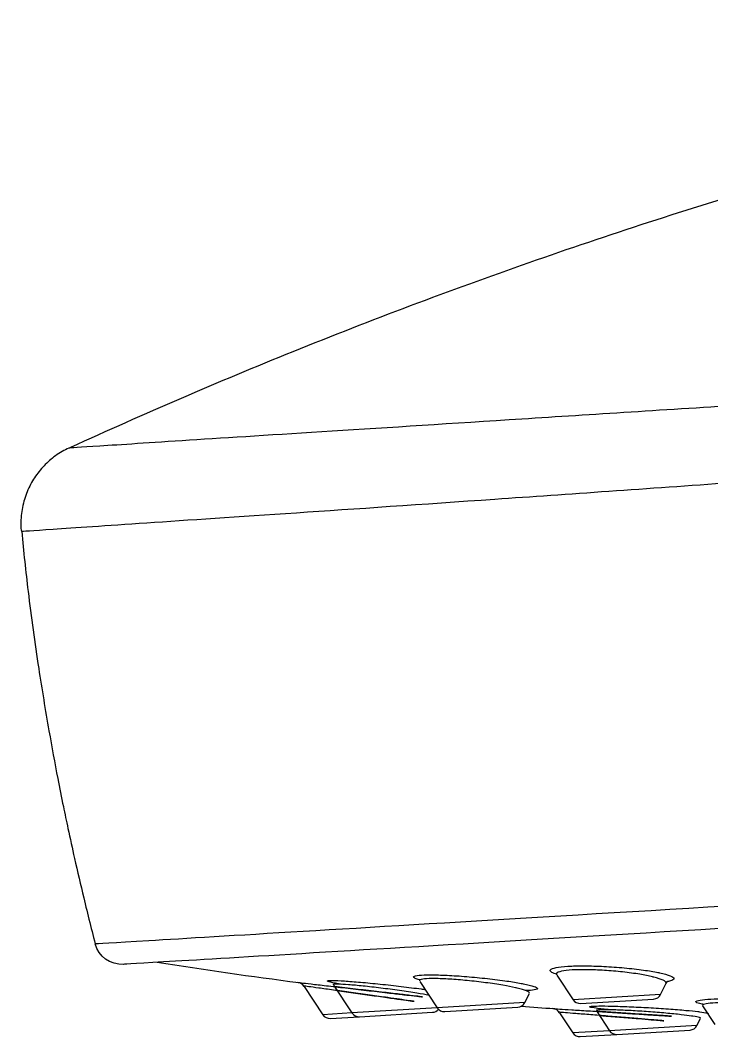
# Model space of a CAD drawing. Extents: x -13271 to -12677, y -11108 to -10688.
# Drawn here: x -13076.85 to -13051.81, y -10781.81 to -10745.03 of the extents above; entities that cross this region are included whole.
import ezdxf

# ---------------------------------------------------------------- set-up
doc = ezdxf.new("R2010")
doc.units = 0
doc.header["$LTSCALE"] = 7
doc.layers.add('41', color=7, linetype='CONTINUOUS')

msp = doc.modelspace()

# ---------------------------------------------------------------- linework, layer by layer
at = {"layer": '41', "color": 7, "linetype": 'Continuous'}
for p, q in [((-13057.41497, -10779.58247), (-13056.82875, -10780.47054)), ((-13066.56864, -10779.98885), (-13065.89219, -10781.01361)), ((-13065.50175, -10779.94458), (-13064.83778, -10780.95044)), ((-13062.37933, -10779.80639), (-13061.74641, -10780.7652)), ((-13053.66123, -10780.28075), (-13053.46782, -10779.89404)), ((-13058.57888, -10780.57541), (-13058.41214, -10780.242)), ((-13056.56044, -10780.60474), (-13053.9116, -10780.44602)), ((-13061.47809, -10780.8994), (-13058.82926, -10780.74068)), ((-13055.98744, -10780.87376), (-13055.51214, -10781.59381)), ((-13052.14216, -10780.69353), (-13051.69872, -10781.36531)), ((-13065.62387, -10781.14781), (-13064.56943, -10781.08462)), ((-13064.56946, -10781.08463), (-13061.92062, -10780.92591)), ((-13057.31989, -10780.94091), (-13056.83652, -10781.67316)), ((-13052.34461, -10781.40401), (-13052.2158, -10781.14646)), ((-13055.24382, -10781.728), (-13052.59498, -10781.56928)), ((-13056.56821, -10781.80735), (-13055.24379, -10781.728))]:
    msp.add_line(p, q, dxfattribs=at)
at = {"layer": '41', "color": 3, "linetype": 'Continuous'}
for p, q in [((-13053.66123, -10780.28075), (-13056.82875, -10780.47054)), ((-13061.74643, -10780.7652), (-13064.83778, -10780.95044)), ((-13058.57888, -10780.57541), (-13061.74641, -10780.7652)), ((-13064.83788, -10780.95044), (-13065.89219, -10781.01361)), ((-13055.51218, -10781.59381), (-13056.83652, -10781.67316)), ((-13052.34461, -10781.40401), (-13055.51214, -10781.59381))]:
    msp.add_line(p, q, dxfattribs=at)
at = {"layer": '41', "color": 7, "linetype": 'Continuous', "extrusion": (-0.000153204, -9.17984e-06, -1)}
msp.add_arc((13073.16765, -10778.19371, 2.09572), 1, 266.570454, 345.393209, dxfattribs=at)
at = {"layer": '41', "color": 7, "linetype": 'Continuous'}
for centre, radius, start, end in [((-13043.9421, -10602.523), 178.78726, 261.006041, 262.666182), ((-13056.57838, -10780.30527), 0.3, 213.429, 273.429), ((-13053.92954, -10780.14656), 0.3, 273.429, 333.429), ((-13061.93857, -10780.62645), 0.3, 273.429, 321.064329), ((-13061.49604, -10780.59993), 0.3, 213.429, 273.429), ((-13058.8472, -10780.44122), 0.3, 273.429, 333.429), ((-13043.9421, -10602.523), 178.78726, 265.26638, 265.643523), ((-13065.64181, -10780.84834), 0.3, 213.429, 273.429), ((-13064.58741, -10780.78516), 0.3, 213.429, 273.429), ((-13055.26177, -10781.42853), 0.3, 213.429, 273.429), ((-13052.61293, -10781.26982), 0.3, 273.429, 333.429), ((-13056.58615, -10781.50789), 0.3, 213.429, 273.429)]:
    msp.add_arc(centre, radius, start, end, dxfattribs=at)
at = {"layer": '41', "color": 7, "linetype": 'Continuous', "extrusion": (0.000951371, -0.000110819, 1)}
msp.add_arc((-13066.82106, -10780.14337, -11.20541), 0.3, 30.91243, 83.329697, dxfattribs=at)
at = {"layer": '41', "color": 7, "linetype": 'Continuous', "extrusion": (0.00056881, 3.40825e-05, 1)}
msp.add_arc((-13057.57872, -10781.08991, -7.78108), 0.3, 29.817037, 86.252745, dxfattribs=at)
at = {"layer": '41', "color": 7, "linetype": 'Continuous'}
for points, knots in [([(-13023.38075, -10745.03317), (-13026.28088, -10745.47931), (-13032.16345, -10746.52082), (-13040.96475, -10748.50691), (-13049.77158, -10750.92274), (-13058.45723, -10753.74338), (-13066.89401, -10756.91673), (-13072.37322, -10759.27537), (-13075.03353, -10760.49238)], [0, 0, 0, 0, 0.16263823, 0.33143989, 0.50024289, 0.66904591, 0.83784757, 1, 1, 1, 1]), ([(-13075.03373, -10760.49312), (-13075.11491, -10760.52505), (-13075.365, -10760.63824), (-13075.7432, -10760.90374), (-13076.139, -10761.29548), (-13076.45831, -10761.76033), (-13076.69499, -10762.29298), (-13076.81385, -10762.87736), (-13076.84706, -10763.30232), (-13076.80502, -10763.51634), (-13076.80167, -10763.53229)], [0, 0, 0, 0, 0.06917775, 0.21929536, 0.36504276, 0.5115532, 0.66674116, 0.82598481, 0.98701631, 1, 1, 1, 1]), ([(-13076.79398, -10763.53018), (-13076.72688, -10764.25301), (-13076.55167, -10765.90799), (-13076.21503, -10768.31195), (-13075.84563, -10770.56958), (-13075.5376, -10772.23273), (-13075.30295, -10773.40845), (-13075.10177, -10774.36997), (-13074.85988, -10775.47287), (-13074.52695, -10776.90211), (-13074.26027, -10777.96674), (-13074.107, -10778.5556)], [0, 0, 0, 0, 0.14248967, 0.32677485, 0.47648938, 0.59163186, 0.65885347, 0.71188231, 0.78450509, 0.8805444, 1, 1, 1, 1]), ([(-13002.59125, -10774.96666), (-13007.70538, -10775.27309), (-13014.73823, -10775.69449), (-13026.50884, -10776.39977), (-13030.54944, -10776.64188), (-13038.74342, -10777.13286), (-13042.72689, -10777.37154), (-13054.33682, -10778.06719), (-13061.08038, -10778.47126), (-13068.15054, -10778.8949), (-13069.99448, -10779.00538), (-13072.46576, -10779.15346), (-13073.11062, -10779.1921), (-13073.10798, -10779.19194)], [0, 0, 0, 0, 0.2500072, 0.2500072, 0.37501081, 0.37501081, 0.50001441, 0.50001441, 0.75002161, 0.75002161, 0.87502521, 0.87502521, 1, 1, 1, 1]), ([(-13062.38315, -10779.754), (-13062.45383, -10779.7348), (-13062.50953, -10779.71629), (-13062.54785, -10779.69913), (-13062.57037, -10779.68905), (-13062.58712, -10779.67932), (-13062.59799, -10779.67006)], [0, 0, 0, 0, 0.6300107, 0.6300107, 0.6300107, 1, 1, 1, 1]), ([(-13057.40384, -10779.55744), (-13057.48703, -10779.53222), (-13057.55176, -10779.50689), (-13057.59481, -10779.48249), (-13057.60602, -10779.47614), (-13057.61581, -10779.46982), (-13057.62418, -10779.46354)], [0, 0, 0, 0, 0.79342029, 0.79342029, 0.79342029, 1, 1, 1, 1]), ([(-13053.21542, -10779.75721), (-13053.23635, -10779.7697), (-13053.26577, -10779.78145), (-13053.30342, -10779.79222), (-13053.34324, -10779.80361), (-13053.39281, -10779.81407), (-13053.451, -10779.82339)], [0, 0, 0, 0, 0.4860828, 0.4860828, 0.4860828, 1, 1, 1, 1]), ([(-13066.7885, -10779.84453), (-13066.78852, -10779.84453), (-13066.7858, -10779.84485), (-13066.7803, -10779.84549), (-13066.75904, -10779.84797), (-13066.6958, -10779.85533), (-13066.59614, -10779.86694), (-13066.49617, -10779.87858), (-13066.35692, -10779.89479), (-13066.1902, -10779.91418), (-13066.02099, -10779.93387), (-13065.81898, -10779.95736), (-13065.60071, -10779.98273), (-13065.37802, -10780.00861), (-13065.13241, -10780.03713), (-13064.88372, -10780.06599), (-13064.63079, -10780.09533), (-13064.36774, -10780.12583), (-13064.11609, -10780.15499), (-13063.86283, -10780.18433), (-13063.61405, -10780.21313), (-13063.39089, -10780.23895), (-13063.21368, -10780.25945), (-13063.0489, -10780.2785), (-13062.9059, -10780.29503)], [0, 0, 0, 0, 0.03557056, 0.03557056, 0.03557056, 0.17293505, 0.17293505, 0.17293505, 0.31069873, 0.31069873, 0.31069873, 0.45052423, 0.45052423, 0.45052423, 0.59321954, 0.59321954, 0.59321954, 0.73839576, 0.73839576, 0.73839576, 0.88455147, 0.88455147, 0.88455147, 1, 1, 1, 1]), ([(-13065.21806, -10779.91441), (-13065.25564, -10779.90819), (-13065.29143, -10779.9021), (-13065.32523, -10779.89617), (-13065.4788, -10779.86923), (-13065.59436, -10779.84499), (-13065.65993, -10779.82588), (-13065.69344, -10779.81612), (-13065.71445, -10779.80753), (-13065.7226, -10779.80033)], [0, 0, 0, 0, 0.12594937, 0.12594937, 0.12594937, 0.70481239, 0.70481239, 0.70481239, 1, 1, 1, 1]), ([(-13062.9059, -10780.29503), (-13062.86968, -10780.29922), (-13062.83472, -10780.30326), (-13062.80117, -10780.30713), (-13062.63851, -10780.32593), (-13062.50695, -10780.34112), (-13062.4185, -10780.35134), (-13062.33183, -10780.36134), (-13062.28414, -10780.36685), (-13062.27978, -10780.36735), (-13062.27547, -10780.36785), (-13062.31318, -10780.3635), (-13062.38952, -10780.35468), (-13062.46578, -10780.34588), (-13062.5826, -10780.33239), (-13062.72996, -10780.31536), (-13062.87903, -10780.29814), (-13063.06329, -10780.27684), (-13063.26753, -10780.25322), (-13063.47571, -10780.22914), (-13063.71021, -10780.202), (-13063.95207, -10780.17399), (-13064.1985, -10780.14545), (-13064.45927, -10780.11522), (-13064.71322, -10780.08577), (-13064.96982, -10780.056), (-13065.22655, -10780.0262), (-13065.46193, -10779.99885), (-13065.46579, -10779.9984), (-13065.46964, -10779.99796), (-13065.47349, -10779.99751)], [0, 0, 0, 0, 0.02498862, 0.02498862, 0.02498862, 0.14787356, 0.14787356, 0.14787356, 0.26823203, 0.26823203, 0.26823203, 0.3869032, 0.3869032, 0.3869032, 0.50540646, 0.50540646, 0.50540646, 0.62527724, 0.62527724, 0.62527724, 0.74748153, 0.74748153, 0.74748153, 0.87203589, 0.87203589, 0.87203589, 0.99793664, 0.99793664, 0.99793664, 1, 1, 1, 1]), ([(-13058.13578, -10780.0902), (-13058.15569, -10780.10136), (-13058.19058, -10780.11099), (-13058.23982, -10780.11875), (-13058.31121, -10780.13001), (-13058.41448, -10780.13761), (-13058.54266, -10780.14109)], [0, 0, 0, 0, 0.40831551, 0.40831551, 0.40831551, 1, 1, 1, 1]), ([(-13053.46124, -10779.89711), (-13053.45615, -10779.88081), (-13053.43935, -10779.8325), (-13053.39733, -10779.80624), (-13053.39015, -10779.80002), (-13053.38875, -10779.80004)], [0, 0, 0, 0, 0.22586087, 0.76068863, 1, 1, 1, 1]), ([(-13057.55769, -10780.79106), (-13057.55776, -10780.79105), (-13057.54988, -10780.79156), (-13057.53399, -10780.79258), (-13057.49852, -10780.79487), (-13057.42235, -10780.79979), (-13057.31197, -10780.80691), (-13057.20129, -10780.81404), (-13057.05323, -10780.82359), (-13056.88014, -10780.83475), (-13056.70562, -10780.84599), (-13056.50094, -10780.85918), (-13056.28289, -10780.87321), (-13056.06264, -10780.88739), (-13055.82275, -10780.90283), (-13055.58284, -10780.91825), (-13055.34111, -10780.93379), (-13055.09269, -10780.94975), (-13054.85811, -10780.96482), (-13054.62312, -10780.9799), (-13054.39548, -10780.99451), (-13054.19438, -10781.00741), (-13053.99426, -10781.02024), (-13053.81484, -10781.03174), (-13053.67155, -10781.04092), (-13053.55214, -10781.04857), (-13053.45505, -10781.05479), (-13053.38629, -10781.0592)], [0, 0, 0, 0, 0.05332965, 0.05332965, 0.05332965, 0.17205333, 0.17205333, 0.17205333, 0.29109191, 0.29109191, 0.29109191, 0.41112117, 0.41112117, 0.41112117, 0.53238477, 0.53238477, 0.53238477, 0.65459538, 0.65459538, 0.65459538, 0.77704144, 0.77704144, 0.77704144, 0.89889434, 0.89889434, 0.89889434, 1, 1, 1, 1]), ([(-13055.48189, -10780.83795), (-13055.5866, -10780.82815), (-13055.68284, -10780.81841), (-13055.76778, -10780.80899), (-13055.85393, -10780.79943), (-13055.92975, -10780.79008), (-13055.99301, -10780.78119), (-13056.1077, -10780.76509), (-13056.18299, -10780.75019), (-13056.21147, -10780.73788), (-13056.21591, -10780.73596), (-13056.21924, -10780.7341), (-13056.22145, -10780.73229)], [0, 0, 0, 0, 0.24193828, 0.24193828, 0.24193828, 0.48497408, 0.48497408, 0.48497408, 0.93054766, 0.93054766, 0.93054766, 1, 1, 1, 1]), ([(-13052.13153, -10780.63262), (-13052.14156, -10780.63077), (-13052.15132, -10780.62892), (-13052.16078, -10780.62708), (-13052.2713, -10780.6055), (-13052.34418, -10780.58342), (-13052.37265, -10780.56279), (-13052.37266, -10780.56277), (-13052.37268, -10780.56276), (-13052.3727, -10780.56275)], [0, 0, 0, 0, 0.07810898, 0.07810898, 0.07810898, 0.99942765, 0.99942765, 0.99942765, 1, 1, 1, 1]), ([(-13053.38629, -10781.0592), (-13053.37316, -10781.06004), (-13053.36101, -10781.06081), (-13053.34988, -10781.06153), (-13053.28125, -10781.06592), (-13053.25104, -10781.06786), (-13053.26189, -10781.06716), (-13053.27267, -10781.06647), (-13053.32432, -10781.06316), (-13053.4124, -10781.05752), (-13053.50053, -10781.05188), (-13053.62753, -10781.04374), (-13053.78273, -10781.0338), (-13053.93898, -10781.02379), (-13054.12803, -10781.01167), (-13054.3343, -10780.99843), (-13054.54263, -10780.98507), (-13054.77418, -10780.97021), (-13055.01002, -10780.95506), (-13055.24795, -10780.93978), (-13055.49679, -10780.92379), (-13055.73607, -10780.9084), (-13055.81888, -10780.90307), (-13055.90134, -10780.89777), (-13055.98264, -10780.89254)], [0, 0, 0, 0, 0.02447649, 0.02447649, 0.02447649, 0.17748538, 0.17748538, 0.17748538, 0.32958502, 0.32958502, 0.32958502, 0.48177536, 0.48177536, 0.48177536, 0.63500267, 0.63500267, 0.63500267, 0.78977418, 0.78977418, 0.78977418, 0.94594283, 0.94594283, 0.94594283, 1, 1, 1, 1])]:
    msp.add_open_spline(points, degree=3, knots=knots, dxfattribs=at)
at = {"layer": '41', "color": 3, "linetype": 'Continuous'}
for points, knots in [([(-13075.06707, -10760.49887), (-13075.06707, -10760.49887), (-13075.06707, -10760.49887), (-13075.06839, -10760.49898), (-13074.69063, -10760.47534), (-13073.23647, -10760.38098), (-13072.14703, -10760.30788), (-13069.30211, -10760.12498), (-13067.57683, -10760.0178), (-13063.52327, -10759.76015), (-13061.19697, -10759.61116), (-13056.16295, -10759.28855), (-13053.3934, -10759.11339), (-13047.59488, -10758.74478), (-13044.58596, -10758.55042), (-13035.23096, -10757.95553), (-13028.78664, -10757.55535), (-13022.65495, -10757.16468)], [0, 0, 0, 0, 0.00008261, 0.00008261, 0.12507228, 0.12507228, 0.25006195, 0.25006195, 0.37505163, 0.37505163, 0.5000413, 0.5000413, 0.62503098, 0.62503098, 0.75002065, 0.75002065, 1, 1, 1, 1]), ([(-13022.09677, -10759.70529), (-13028.45044, -10760.16473), (-13035.16522, -10760.63753), (-13044.9266, -10761.33221), (-13048.06941, -10761.55709), (-13054.13353, -10761.98318), (-13057.02859, -10762.18474), (-13062.29412, -10762.55155), (-13064.72978, -10762.71873), (-13068.96968, -10763.00554), (-13070.77519, -10763.12402), (-13073.75323, -10763.32456), (-13074.8918, -10763.40333), (-13076.41287, -10763.5053), (-13076.80813, -10763.53085), (-13076.80678, -10763.53072), (-13076.80678, -10763.53072), (-13076.80678, -10763.53072)], [0, 0, 0, 0, 0.24999957, 0.24999957, 0.37499936, 0.37499936, 0.49999915, 0.49999915, 0.62499893, 0.62499893, 0.74999872, 0.74999872, 0.87499851, 0.87499851, 0.99999829, 0.99999829, 1, 1, 1, 1]), ([(-13074.13584, -10778.44451), (-13074.13584, -10778.44451), (-13074.13584, -10778.44451), (-13074.13401, -10778.4444), (-13073.46465, -10778.40338), (-13070.91855, -10778.24944), (-13069.02149, -10778.13526), (-13061.75719, -10777.70032), (-13054.83046, -10777.28781), (-13042.92461, -10776.57611), (-13038.83979, -10776.33156), (-13030.43737, -10775.82485), (-13026.29941, -10775.57351), (-13018.25853, -10775.07907), (-13014.44986, -10774.84164), (-13007.52562, -10774.40031), (-13004.44365, -10774.19777), (-13001.87703, -10774.02194)], [0, 0, 0, 0, 0.00000992, 0.00000992, 0.12500868, 0.12500868, 0.25000744, 0.25000744, 0.50000496, 0.50000496, 0.62500372, 0.62500372, 0.75000248, 0.75000248, 0.87500124, 0.87500124, 1, 1, 1, 1]), ([(-13057.62418, -10779.46354), (-13057.66171, -10779.43541), (-13057.67048, -10779.40825), (-13057.64911, -10779.3837), (-13057.62344, -10779.35422), (-13057.55353, -10779.32768), (-13057.44467, -10779.30644), (-13057.33802, -10779.28562), (-13057.19097, -10779.26932), (-13057.01581, -10779.25894), (-13056.84295, -10779.24871), (-13056.63797, -10779.24396), (-13056.418, -10779.24505), (-13056.19811, -10779.24615), (-13055.9573, -10779.2531), (-13055.71521, -10779.26525), (-13055.47011, -10779.27755), (-13055.21713, -10779.29549), (-13054.97636, -10779.31754), (-13054.73085, -10779.34003), (-13054.49142, -10779.36739), (-13054.27697, -10779.39738), (-13054.08393, -10779.42438), (-13053.90663, -10779.4541), (-13053.75631, -10779.48466)], [0, 0, 0, 0, 0.10940285, 0.10940285, 0.10940285, 0.24075445, 0.24075445, 0.24075445, 0.36939674, 0.36939674, 0.36939674, 0.49629107, 0.49629107, 0.49629107, 0.62311044, 0.62311044, 0.62311044, 0.75150225, 0.75150225, 0.75150225, 0.88245134, 0.88245134, 0.88245134, 1, 1, 1, 1]), ([(-13053.95722, -10779.64238), (-13054.08892, -10779.61057), (-13054.24487, -10779.57951), (-13054.41522, -10779.55115), (-13054.60502, -10779.51956), (-13054.81765, -10779.49053), (-13055.03625, -10779.46641), (-13055.25097, -10779.44271), (-13055.47722, -10779.42312), (-13055.69672, -10779.40926), (-13055.91366, -10779.39555), (-13056.12987, -10779.38709), (-13056.32727, -10779.38463), (-13056.52477, -10779.38217), (-13056.70889, -10779.38565), (-13056.86379, -10779.39481), (-13057.02076, -10779.40409), (-13057.15219, -10779.41948), (-13057.24684, -10779.43959), (-13057.34343, -10779.46012), (-13057.40457, -10779.48618), (-13057.42563, -10779.51543), (-13057.43684, -10779.531), (-13057.43689, -10779.54771), (-13057.42616, -10779.56515)], [0, 0, 0, 0, 0.12184138, 0.12184138, 0.12184138, 0.25798177, 0.25798177, 0.25798177, 0.39169771, 0.39169771, 0.39169771, 0.52386781, 0.52386781, 0.52386781, 0.65613895, 0.65613895, 0.65613895, 0.79023327, 0.79023327, 0.79023327, 0.9271285, 0.9271285, 0.9271285, 1, 1, 1, 1]), ([(-13065.7226, -10779.80033), (-13065.72927, -10779.79445), (-13065.72733, -10779.78949), (-13065.71658, -10779.78557), (-13065.69313, -10779.77703), (-13065.6271, -10779.77322), (-13065.52405, -10779.77445), (-13065.42173, -10779.77567), (-13065.28017, -10779.7819), (-13065.11134, -10779.79255), (-13064.94141, -10779.80328), (-13064.73934, -10779.81877), (-13064.52176, -10779.83769), (-13064.30047, -10779.85694), (-13064.05722, -10779.88026), (-13063.81158, -10779.90572), (-13063.56096, -10779.9317), (-13063.30108, -10779.96061), (-13063.05282, -10779.99011), (-13062.80087, -10780.02005), (-13062.55396, -10780.05142), (-13062.3325, -10780.08164), (-13062.27811, -10780.08906), (-13062.22491, -10780.09646), (-13062.17315, -10780.1038)], [0, 0, 0, 0, 0.06731398, 0.06731398, 0.06731398, 0.21409633, 0.21409633, 0.21409633, 0.35978518, 0.35978518, 0.35978518, 0.50639568, 0.50639568, 0.50639568, 0.65551655, 0.65551655, 0.65551655, 0.80770418, 0.80770418, 0.80770418, 0.96221829, 0.96221829, 0.96221829, 1, 1, 1, 1]), ([(-13062.59799, -10779.67006), (-13062.61647, -10779.65432), (-13062.61792, -10779.63993), (-13062.60173, -10779.62746), (-13062.57655, -10779.60807), (-13062.50798, -10779.59275), (-13062.40147, -10779.58287), (-13062.29663, -10779.57315), (-13062.15215, -10779.56843), (-13061.9802, -10779.56908), (-13061.80889, -10779.56972), (-13061.60569, -10779.57571), (-13061.38745, -10779.58647), (-13061.1671, -10779.59733), (-13060.92554, -10779.61334), (-13060.68225, -10779.63312), (-13060.43442, -10779.65327), (-13060.17815, -10779.67788), (-13059.93383, -10779.7049), (-13059.68469, -10779.73246), (-13059.44121, -10779.76329), (-13059.22297, -10779.79488), (-13059.03488, -10779.8221), (-13058.86133, -10779.85048), (-13058.71292, -10779.8783)], [0, 0, 0, 0, 0.0856032, 0.0856032, 0.0856032, 0.2186581, 0.2186581, 0.2186581, 0.34957651, 0.34957651, 0.34957651, 0.47997062, 0.47997062, 0.47997062, 0.61161053, 0.61161053, 0.61161053, 0.74572527, 0.74572527, 0.74572527, 0.88252667, 0.88252667, 0.88252667, 1, 1, 1, 1]), ([(-13058.9203, -10780.03657), (-13059.05002, -10780.00748), (-13059.20215, -10779.97776), (-13059.36748, -10779.94919), (-13059.56009, -10779.9159), (-13059.77562, -10779.88334), (-13059.99675, -10779.8541), (-13060.2142, -10779.82535), (-13060.44291, -10779.79904), (-13060.66452, -10779.77729), (-13060.88237, -10779.75592), (-13061.09918, -10779.73837), (-13061.2971, -10779.72614), (-13061.49321, -10779.71401), (-13061.67607, -10779.70677), (-13061.83008, -10779.70508), (-13061.98466, -10779.70337), (-13062.11446, -10779.70721), (-13062.20819, -10779.71627), (-13062.30341, -10779.72548), (-13062.36415, -10779.74034), (-13062.3855, -10779.75953), (-13062.39544, -10779.76847), (-13062.39698, -10779.77847), (-13062.39036, -10779.78932)], [0, 0, 0, 0, 0.11949193, 0.11949193, 0.11949193, 0.25921172, 0.25921172, 0.25921172, 0.39658131, 0.39658131, 0.39658131, 0.53161095, 0.53161095, 0.53161095, 0.66543238, 0.66543238, 0.66543238, 0.79980693, 0.79980693, 0.79980693, 0.93637203, 0.93637203, 0.93637203, 1, 1, 1, 1]), ([(-13053.46489, -10779.88802), (-13053.46206, -10779.88233), (-13053.46056, -10779.87652), (-13053.46039, -10779.87063), (-13053.45948, -10779.83843), (-13053.49853, -10779.80261), (-13053.57337, -10779.76633), (-13053.64893, -10779.72969), (-13053.76305, -10779.69157), (-13053.90588, -10779.65512), (-13053.92259, -10779.65085), (-13053.93971, -10779.6466), (-13053.95722, -10779.64238)], [0, 0, 0, 0, 0.07920637, 0.07920637, 0.07920637, 0.51230614, 0.51230614, 0.51230614, 0.9495605, 0.9495605, 0.9495605, 1, 1, 1, 1]), ([(-13053.75631, -10779.48466), (-13053.73628, -10779.48873), (-13053.71669, -10779.49282), (-13053.69756, -10779.49693), (-13053.53353, -10779.53215), (-13053.4017, -10779.56914), (-13053.31346, -10779.60483), (-13053.22557, -10779.64038), (-13053.17853, -10779.67563), (-13053.17721, -10779.70755), (-13053.17649, -10779.72497), (-13053.18939, -10779.74167), (-13053.21542, -10779.75721)], [0, 0, 0, 0, 0.04331602, 0.04331602, 0.04331602, 0.41996173, 0.41996173, 0.41996173, 0.79525049, 0.79525049, 0.79525049, 1, 1, 1, 1]), ([(-13063.12029, -10780.454), (-13063.24485, -10780.43626), (-13063.38852, -10780.41588), (-13063.54322, -10780.39406), (-13063.73909, -10780.36642), (-13063.95776, -10780.33574), (-13064.18089, -10780.30464), (-13064.40372, -10780.27358), (-13064.63713, -10780.24124), (-13064.86211, -10780.21023), (-13065.08412, -10780.17963), (-13065.30393, -10780.14951), (-13065.50367, -10780.12224), (-13065.69984, -10780.09546), (-13065.88189, -10780.07072), (-13066.03463, -10780.05001), (-13066.18524, -10780.0296), (-13066.31135, -10780.01256), (-13066.40195, -10780.00033), (-13066.49229, -10779.98814), (-13066.54974, -10779.98041), (-13066.56903, -10779.97781), (-13066.57398, -10779.97714), (-13066.57646, -10779.97681), (-13066.57647, -10779.97681)], [0, 0, 0, 0, 0.11409334, 0.11409334, 0.11409334, 0.25930929, 0.25930929, 0.25930929, 0.404307, 0.404307, 0.404307, 0.54735268, 0.54735268, 0.54735268, 0.68781604, 0.68781604, 0.68781604, 0.82633392, 0.82633392, 0.82633392, 0.96448626, 0.96448626, 0.96448626, 1, 1, 1, 1]), ([(-13062.046, -10780.31298), (-13062.17342, -10780.28872), (-13062.32152, -10780.26269), (-13062.48166, -10780.2364), (-13062.67656, -10780.2044), (-13062.89436, -10780.17122), (-13063.11719, -10780.13956), (-13063.33762, -10780.10824), (-13063.56895, -10780.07756), (-13063.79256, -10780.04996), (-13064.01224, -10780.02284), (-13064.23033, -10779.99796), (-13064.42906, -10779.97733), (-13064.62466, -10779.95702), (-13064.8067, -10779.94029), (-13064.95984, -10779.92853), (-13065.11203, -10779.91685), (-13065.23977, -10779.90977), (-13065.33189, -10779.90792), (-13065.42468, -10779.90606), (-13065.4839, -10779.90947), (-13065.50444, -10779.91784), (-13065.512, -10779.92093), (-13065.5144, -10779.92472), (-13065.51173, -10779.92916)], [0, 0, 0, 0, 0.11692497, 0.11692497, 0.11692497, 0.25986804, 0.25986804, 0.25986804, 0.40123706, 0.40123706, 0.40123706, 0.5401004, 0.5401004, 0.5401004, 0.6767843, 0.6767843, 0.6767843, 0.81265978, 0.81265978, 0.81265978, 0.94956424, 0.94956424, 0.94956424, 1, 1, 1, 1]), ([(-13065.37934, -10780.13923), (-13065.37927, -10780.13924), (-13065.3792, -10780.13925), (-13065.37913, -10780.13926), (-13065.16833, -10780.16808), (-13064.93896, -10780.19959), (-13064.71028, -10780.23118), (-13064.48486, -10780.26232), (-13064.25394, -10780.2944), (-13064.03614, -10780.32484), (-13063.8235, -10780.35456), (-13063.61777, -10780.3835), (-13063.43537, -10780.40929), (-13063.25745, -10780.43445), (-13063.09716, -10780.45726), (-13062.9676, -10780.47577), (-13062.84016, -10780.49398), (-13062.7392, -10780.50848), (-13062.67333, -10780.51796), (-13062.60758, -10780.52742), (-13062.57511, -10780.53211), (-13062.57881, -10780.53157), (-13062.58257, -10780.53103), (-13062.62366, -10780.5251), (-13062.69832, -10780.51437), (-13062.77477, -10780.50337), (-13062.88855, -10780.48704), (-13063.02935, -10780.46696), (-13063.05847, -10780.4628), (-13063.08883, -10780.45848), (-13063.12029, -10780.454)], [0, 0, 0, 0, 0.00004423, 0.00004423, 0.00004423, 0.1280118, 0.1280118, 0.1280118, 0.2540979, 0.2540979, 0.2540979, 0.37714247, 0.37714247, 0.37714247, 0.49713463, 0.49713463, 0.49713463, 0.61515997, 0.61515997, 0.61515997, 0.73300895, 0.73300895, 0.73300895, 0.85255523, 0.85255523, 0.85255523, 0.97501659, 0.97501659, 0.97501659, 1, 1, 1, 1]), ([(-13058.4101, -10780.23783), (-13058.4087, -10780.235), (-13058.40798, -10780.2321), (-13058.40794, -10780.22912), (-13058.40762, -10780.2065), (-13058.4467, -10780.17909), (-13058.52096, -10780.14941), (-13058.59665, -10780.11915), (-13058.71097, -10780.08568), (-13058.85363, -10780.05192), (-13058.87519, -10780.04682), (-13058.89743, -10780.0417), (-13058.9203, -10780.03657)], [0, 0, 0, 0, 0.05711589, 0.05711589, 0.05711589, 0.49135828, 0.49135828, 0.49135828, 0.93404309, 0.93404309, 0.93404309, 1, 1, 1, 1]), ([(-13058.71292, -10779.8783), (-13058.68667, -10779.88322), (-13058.66115, -10779.88813), (-13058.63639, -10779.89303), (-13058.47198, -10779.92554), (-13058.33965, -10779.95785), (-13058.25134, -10779.98718), (-13058.16419, -10780.01613), (-13058.11751, -10780.043), (-13058.11617, -10780.06542), (-13058.11565, -10780.07432), (-13058.12225, -10780.08261), (-13058.13578, -10780.0902)], [0, 0, 0, 0, 0.0587621, 0.0587621, 0.0587621, 0.45457454, 0.45457454, 0.45457454, 0.8451533, 0.8451533, 0.8451533, 1, 1, 1, 1]), ([(-13052.3727, -10780.56275), (-13052.40032, -10780.54269), (-13052.38678, -10780.52342), (-13052.3328, -10780.50659), (-13052.27934, -10780.48993), (-13052.18473, -10780.47519), (-13052.05671, -10780.46365), (-13051.92976, -10780.4522), (-13051.76646, -10780.44358), (-13051.58042, -10780.43848), (-13051.39491, -10780.4334), (-13051.18172, -10780.4317), (-13050.9585, -10780.43348), (-13050.7344, -10780.43526), (-13050.4941, -10780.44061), (-13050.2572, -10780.44904), (-13050.01819, -10780.45755), (-13049.77614, -10780.46942), (-13049.55064, -10780.48368), (-13049.32289, -10780.49808), (-13049.10578, -10780.5153), (-13048.917, -10780.53391), (-13048.74783, -10780.5506), (-13048.59737, -10780.56879), (-13048.47555, -10780.58729)], [0, 0, 0, 0, 0.12786628, 0.12786628, 0.12786628, 0.25447844, 0.25447844, 0.25447844, 0.38000535, 0.38000535, 0.38000535, 0.5051558, 0.5051558, 0.5051558, 0.63078633, 0.63078633, 0.63078633, 0.7575406, 0.7575406, 0.7575406, 0.8855845, 0.8855845, 0.8855845, 1, 1, 1, 1]), ([(-13056.22145, -10780.73229), (-13056.23262, -10780.72317), (-13056.21549, -10780.71553), (-13056.17062, -10780.70984), (-13056.11732, -10780.70308), (-13056.02339, -10780.69889), (-13055.89668, -10780.69762), (-13055.77031, -10780.69636), (-13055.60791, -10780.69795), (-13055.423, -10780.70226), (-13055.23734, -10780.70659), (-13055.02396, -10780.71376), (-13054.80039, -10780.72317), (-13054.57483, -10780.73267), (-13054.33277, -10780.74469), (-13054.09393, -10780.75825), (-13053.85271, -10780.77195), (-13053.60817, -10780.78758), (-13053.38028, -10780.80387), (-13053.15086, -10780.82026), (-13052.932, -10780.83777), (-13052.74186, -10780.85496), (-13052.57786, -10780.86977), (-13052.43144, -10780.88468), (-13052.31192, -10780.89874)], [0, 0, 0, 0, 0.10818292, 0.10818292, 0.10818292, 0.2366937, 0.2366937, 0.2366937, 0.36484297, 0.36484297, 0.36484297, 0.49350665, 0.49350665, 0.49350665, 0.62333317, 0.62333317, 0.62333317, 0.75447662, 0.75447662, 0.75447662, 0.88652109, 0.88652109, 0.88652109, 1, 1, 1, 1]), ([(-13052.53946, -10781.06057), (-13052.64314, -10781.04549), (-13052.77041, -10781.02939), (-13052.91321, -10781.0133), (-13053.07937, -10780.99458), (-13053.271, -10780.97539), (-13053.47226, -10780.95731), (-13053.67282, -10780.93929), (-13053.88844, -10780.92188), (-13054.10151, -10780.90649), (-13054.31295, -10780.89121), (-13054.52764, -10780.87751), (-13054.72794, -10780.86649), (-13054.92672, -10780.85554), (-13055.11675, -10780.84694), (-13055.28214, -10780.84138), (-13055.44698, -10780.83584), (-13055.59186, -10780.83317), (-13055.70445, -10780.83361), (-13055.81736, -10780.83404), (-13055.90094, -10780.8376), (-13055.94803, -10780.844), (-13055.98344, -10780.8488), (-13055.99897, -10780.85531), (-13055.99431, -10780.86318)], [0, 0, 0, 0, 0.11387083, 0.11387083, 0.11387083, 0.24685184, 0.24685184, 0.24685184, 0.37936105, 0.37936105, 0.37936105, 0.51084855, 0.51084855, 0.51084855, 0.64134531, 0.64134531, 0.64134531, 0.77141444, 0.77141444, 0.77141444, 0.9018821, 0.9018821, 0.9018821, 1, 1, 1, 1]), ([(-13048.69631, -10780.74858), (-13048.80213, -10780.72903), (-13048.93328, -10780.70964), (-13049.08111, -10780.69167), (-13049.24657, -10780.67157), (-13049.43735, -10780.65273), (-13049.63792, -10780.63669), (-13049.83694, -10780.62078), (-13050.05102, -10780.60718), (-13050.26272, -10780.59702), (-13050.47283, -10780.58694), (-13050.68632, -10780.57995), (-13050.8855, -10780.57666), (-13051.08403, -10780.57337), (-13051.27381, -10780.57365), (-13051.43881, -10780.5775), (-13051.60431, -10780.58135), (-13051.74951, -10780.58889), (-13051.86201, -10780.59948), (-13051.97546, -10780.61015), (-13052.0589, -10780.62423), (-13052.10539, -10780.6405), (-13052.14393, -10780.65399), (-13052.15801, -10780.66929), (-13052.14738, -10780.68552)], [0, 0, 0, 0, 0.11643277, 0.11643277, 0.11643277, 0.24713213, 0.24713213, 0.24713213, 0.37681628, 0.37681628, 0.37681628, 0.50553222, 0.50553222, 0.50553222, 0.63384705, 0.63384705, 0.63384705, 0.76257761, 0.76257761, 0.76257761, 0.8924028, 0.8924028, 0.8924028, 1, 1, 1, 1]), ([(-13053.65288, -10781.22353), (-13053.71233, -10781.21854), (-13053.79629, -10781.21151), (-13053.89963, -10781.20289), (-13054.024, -10781.19251), (-13054.17984, -10781.17955), (-13054.35386, -10781.16516), (-13054.52943, -10781.15064), (-13054.72838, -10781.13426), (-13054.93409, -10781.11742), (-13055.14021, -10781.10055), (-13055.35881, -10781.08276), (-13055.57191, -10781.0655), (-13055.78404, -10781.04832), (-13055.99653, -10781.0312), (-13056.19195, -10781.01552), (-13056.38582, -10780.99997), (-13056.56815, -10780.98541), (-13056.72382, -10780.97301), (-13056.87838, -10780.9607), (-13057.01085, -10780.95019), (-13057.10993, -10780.94234), (-13057.2088, -10780.93451), (-13057.27712, -10780.92911), (-13057.30894, -10780.9266), (-13057.32318, -10780.92547), (-13057.33024, -10780.92491), (-13057.33019, -10780.92492)], [0, 0, 0, 0, 0.09996487, 0.09996487, 0.09996487, 0.22080647, 0.22080647, 0.22080647, 0.34272043, 0.34272043, 0.34272043, 0.46486917, 0.46486917, 0.46486917, 0.58645038, 0.58645038, 0.58645038, 0.70705469, 0.70705469, 0.70705469, 0.82681638, 0.82681638, 0.82681638, 0.94633465, 0.94633465, 0.94633465, 1, 1, 1, 1]), ([(-13055.88436, -10781.04026), (-13055.82577, -10781.04498), (-13055.76662, -10781.04975), (-13055.7073, -10781.05455), (-13055.49606, -10781.07162), (-13055.27677, -10781.08943), (-13055.06742, -10781.10652), (-13054.86065, -10781.12341), (-13054.65799, -10781.14005), (-13054.47586, -10781.15508), (-13054.29623, -10781.1699), (-13054.1318, -10781.18355), (-13053.996, -10781.19486), (-13053.86159, -10781.20605), (-13053.75168, -10781.21525), (-13053.67543, -10781.22164), (-13053.5994, -10781.22801), (-13053.55484, -10781.23176), (-13053.54554, -10781.23254), (-13053.53618, -10781.23333), (-13053.56223, -10781.23114), (-13053.62145, -10781.22617), (-13053.63106, -10781.22536), (-13053.64155, -10781.22448), (-13053.65288, -10781.22353)], [0, 0, 0, 0, 0.0446709, 0.0446709, 0.0446709, 0.20369881, 0.20369881, 0.20369881, 0.36072151, 0.36072151, 0.36072151, 0.51556418, 0.51556418, 0.51556418, 0.668829, 0.668829, 0.668829, 0.82167338, 0.82167338, 0.82167338, 0.97538962, 0.97538962, 0.97538962, 1, 1, 1, 1]), ([(-13052.21521, -10781.14223), (-13052.20466, -10781.13461), (-13052.21781, -10781.12508), (-13052.25404, -10781.11419), (-13052.29886, -10781.10072), (-13052.38022, -10781.08479), (-13052.49094, -10781.06781), (-13052.50652, -10781.06542), (-13052.5227, -10781.06301), (-13052.53946, -10781.06057)], [0, 0, 0, 0, 0.41514302, 0.41514302, 0.41514302, 0.92872677, 0.92872677, 0.92872677, 1, 1, 1, 1]), ([(-13052.31192, -10780.89874), (-13052.29256, -10780.90101), (-13052.27386, -10780.90327), (-13052.25585, -10780.90551), (-13052.12759, -10780.92144), (-13052.03304, -10780.93653), (-13051.98056, -10780.94949), (-13051.93783, -10780.96003), (-13051.92202, -10780.96941), (-13051.93387, -10780.97709)], [0, 0, 0, 0, 0.07091104, 0.07091104, 0.07091104, 0.58305, 0.58305, 0.58305, 1, 1, 1, 1])]:
    msp.add_open_spline(points, degree=3, knots=knots, dxfattribs=at)

doc.saveas('drawing.dxf')
